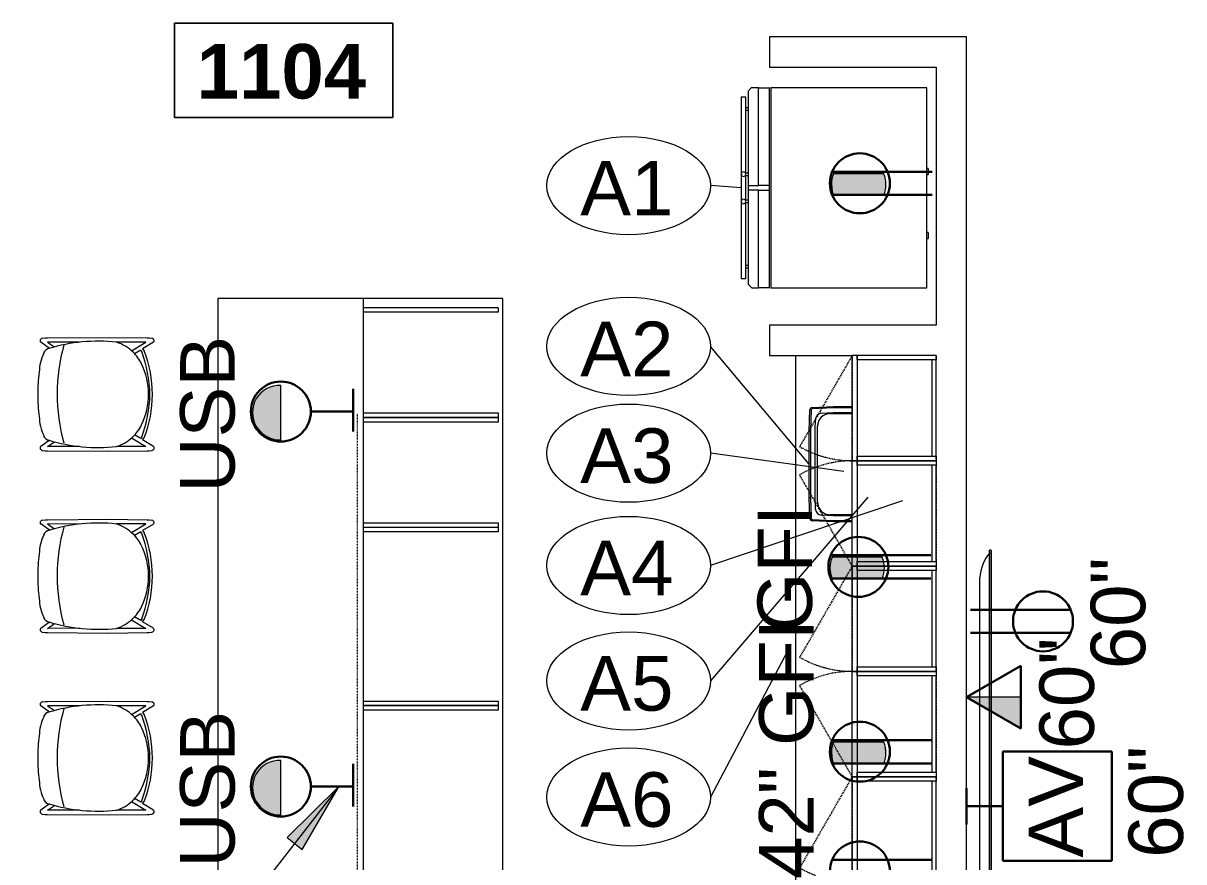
# Model space of a CAD drawing. Header units: inches. Extents: x -1221 to 179, y -822 to 880.
# Drawn here: x -950.3 to -758.7, y -382.1 to -243.8 of the extents above; entities that cross this region are included whole.
import ezdxf

# ---------------------------------------------------------------- set-up
doc = ezdxf.new("R2010")
doc.units = ezdxf.units.IN
doc.header["$MEASUREMENT"] = 0
for name, pattern in [('X1$0$Dash', [0.25, 0.125, -0.125]), ('X1$0$Dash 1_8_', [0.25, 0.125, -0.125]), ('X1$0$Hidden', [0.28125, 0.1875, -0.09375])]:
    doc.linetypes.add(name, pattern=pattern)
for name, color, linetype, lineweight in [('X1$0$A-ANNO-KEYN', 231, 'Continuous', 9), ('X1$0$A-ANNO-NOTE', 131, 'Continuous', 30), ('X1$0$A-AREA-IDEN', 2, 'Continuous', 9), ('X1$0$A-DETL', 90, 'Continuous', 9), ('X1$0$I-FURN', 30, 'Continuous', 9), ('X1$0$I-WALL', 2, 'Continuous', 9), ('X1$0$Q-CASE', 31, 'Continuous', 9), ('X1$0$Q-CASE-HDLN', 31, 'X1$0$Dash', 9), ('X1$0$Q-SPCQ', 91, 'Continuous', 9), ('X1$0$Q-SPCQ-IDEN', 132, 'Continuous', 9)]:
    doc.layers.add(name, color=color, linetype=linetype, lineweight=lineweight)
doc.styles.add('X1$0$Arial', font='arial.ttf', dxfattribs={"height": 9})
doc.styles.add('X1$0$Swis721 Lt BT', font='swissl.ttf', dxfattribs={"height": 9})
doc.styles.add('X1$0$Swis721 Lt BT_B', font='', dxfattribs={"height": 9})
doc.styles.get('X1$0$Swis721 Lt BT_B').set_extended_font_data('Swis721 Lt BT', bold=True)

# ---------------------------------------------------------------- blocks, each defined once
blk = doc.blocks.new('X1$0$A-Refrigerator - A-Refrigerator-5520583-FIRST FLOOR POWER _ SIGNAL')
at = {"layer": 'X1$0$Q-SPCQ'}
for p, q in [((16.5, 13.75), (-16.5, 13.75)), ((-16.5, 13.75), (-16.5, -12)), ((-3.18, 14), (-3.18, 13.75)), ((-3.16, 14), (-3.18, 14)), ((-3.18, 14), (-2.18, 14)), ((-2.18, 14), (-2.2, 14)), ((-2.18, 13.75), (-2.18, 14)), ((7.38, 14), (7.38, 13.75)), ((7.4, 14), (7.38, 14)), ((7.38, 14), (8.38, 14)), ((8.38, 14), (8.36, 14)), ((8.38, 13.75), (8.38, 14)), ((16.5, -12), (16.5, 13.75)), ((-16.5, -12), (16.5, -12)), ((-0.36, -12.19), (-16.5, -12.19)), ((-16.5, -12.19), (-16.5, -12.25)), ((-16.5, -12.25), (-0.36, -12.25)), ((-16.5, -14), (-16.5, -12.25)), ((-0.36, -12.25), (-0.36, -12.19)), ((16.5, -12.19), (-0.36, -12.19)), ((-0.36, -12.25), (-0.36, -14)), ((0.39, -12.25), (16.5, -12.25)), ((0.39, -14), (0.39, -12.25)), ((16.5, -12.25), (16.5, -12.19)), ((16.5, -12.25), (16.5, -14)), ((-0.36, -14), (-16.5, -14)), ((-16.5, -14), (-16.5, -15.21)), ((-16.5, -15.21), (-15.96, -15.75)), ((-0.36, -15.75), (-0.36, -14)), ((16.5, -14), (0.39, -14)), ((0.39, -14), (0.39, -15.75)), ((15.89, -15.75), (16.5, -15.14)), ((16.5, -15.14), (16.5, -14)), ((-15.96, -15.75), (-0.36, -15.75)), ((-2.41, -16.13), (-15, -16.13)), ((-15, -16.88), (-15, -16.13)), ((-15, -16.88), (15, -16.88)), ((-13.19, -15.75), (-13.19, -16.13)), ((-13.19, -15.75), (-13.19, -16.18)), ((-12.81, -16.13), (-12.81, -15.75)), ((-12.81, -16.18), (-12.81, -15.75)), ((-2.42, -15.75), (-2.42, -16.18)), ((-2.42, -15.75), (-2.42, -16.18)), ((2.05, -16.13), (-2.05, -16.13)), ((-2.04, -16.2), (-2.04, -15.75)), ((-2.04, -16.2), (-2.04, -15.75)), ((-0.36, -15.75), (0.39, -15.75)), ((0.39, -15.75), (15.89, -15.75)), ((2.04, -15.75), (2.04, -16.2)), ((2.04, -15.75), (2.04, -16.2)), ((15, -16.13), (2.41, -16.13)), ((2.42, -16.18), (2.42, -15.75)), ((2.42, -16.18), (2.42, -15.75)), ((12.81, -15.75), (12.81, -16.13)), ((12.81, -15.75), (12.81, -16.18)), ((13.19, -16.13), (13.19, -15.75)), ((13.19, -16.18), (13.19, -15.75)), ((15, -16.13), (15, -16.88))]:
    blk.add_line(p, q, dxfattribs=at)
for centre, start, end in [((-2.25, -16.5), 90, 270), ((-2.25, -16.5), 270, 90), ((2.25, -16.5), 90, 270), ((2.25, -16.5), 270, 90)]:
    blk.add_arc(centre, 0.375, start, end, dxfattribs=at)
blk = doc.blocks.new('X1$0$C-Counter Top-no backsplash - Counter Top 36__H-5521057-FIRST FLOOR POWER _ SIGNAL')
at = {"layer": 'X1$0$Q-CASE'}
blk.add_line((74.36, 23), (-47.26, 23), dxfattribs=at)
blk = doc.blocks.new('X1$0$C-Counter Top1 - 24_ Depth-5089618-FIRST FLOOR POWER _ SIGNAL')
at = {"layer": 'X1$0$Q-CASE'}
for p, q in [((-47.26, -1), (-47.26, -24)), ((101.74, -24), (101.74, -1)), ((-47.26, -24), (101.74, -24))]:
    blk.add_line(p, q, dxfattribs=at)
blk = doc.blocks.new('X1$0$C-Counter Top-no backsplash - Counter Top 42_H-5475628-FIRST FLOOR POWER _ SIGNAL')
at = {"layer": 'X1$0$Q-CASE'}
for p, q in [((101.74, 23), (-47.26, 23)), ((-47.26, 23), (-47.26, -1)), ((101.74, -1), (101.74, 23)), ((-47.26, -1), (101.74, -1))]:
    blk.add_line(p, q, dxfattribs=at)
blk = doc.blocks.new('X1$0$CW Cupbd Ohead - 23_5_h x 13 7_8_d - 1 Door - 1 Shelf-5542458-FIRST FLOOR POWER _ SIGNAL')
at = {"layer": 'X1$0$Q-CASE'}
for p, q in [((2, -2.36), (2.75, -2.36)), ((2, -15.45), (2, -2.36)), ((2.75, -2.36), (2.75, -15.45)), ((18.62, -2.36), (2.75, -2.36)), ((2.75, -3.11), (18.62, -3.11)), ((18.62, -2.36), (19.37, -2.36)), ((18.62, -15.45), (18.62, -2.36)), ((19.37, -15.45), (19.37, -2.36)), ((2, -15.45), (19.37, -15.45)), ((2, -15.45), (2, -16.24)), ((2.75, -15.45), (2, -15.45)), ((19.37, -16.24), (2, -16.24)), ((19.37, -15.45), (18.62, -15.45)), ((19.37, -16.24), (19.37, -15.45))]:
    blk.add_line(p, q, dxfattribs=at)
at = {"layer": 'X1$0$Q-CASE', "linetype": 'X1$0$Hidden'}
blk.add_line((19.37, -16.24), (4.32, -24.92), dxfattribs=at)
blk.add_arc((19.37, -16.24), 17.37, 179.5, 210, dxfattribs=at)
at = {"layer": 'X1$0$Q-CASE-HDLN'}
for p, q in [((2, -16.24), (2, -2.36)), ((2, -2.36), (19.37, -2.36)), ((19.37, -2.36), (19.37, -16.24)), ((19.37, -16.24), (2, -16.24))]:
    blk.add_line(p, q, dxfattribs=at)
blk = doc.blocks.new('X1$0$CW Cupbd Ohead - 23_5_h x 13 7_8_d - 1 Door - 1 Shelf-5542467-FIRST FLOOR POWER _ SIGNAL')
at = {"layer": 'X1$0$Q-CASE', "linetype": 'X1$0$Hidden'}
blk.add_line((19.37, 16.24), (4.32, 24.92), dxfattribs=at)
at = {"layer": 'X1$0$Q-CASE'}
for p, q in [((2, 16.24), (19.37, 16.24)), ((2, 16.24), (2, 15.45)), ((19.37, 15.45), (2, 15.45)), ((2, 15.45), (2.75, 15.45)), ((2, 2.36), (2, 15.45)), ((2.75, 15.45), (2.75, 2.36)), ((18.62, 15.45), (19.37, 15.45)), ((18.62, 2.36), (18.62, 15.45)), ((19.37, 15.45), (19.37, 16.24)), ((19.37, 2.36), (19.37, 15.45)), ((2.75, 2.36), (2, 2.36)), ((18.62, 3.11), (2.75, 3.11)), ((2.75, 2.36), (18.62, 2.36)), ((19.37, 2.36), (18.62, 2.36))]:
    blk.add_line(p, q, dxfattribs=at)
at = {"layer": 'X1$0$Q-CASE', "linetype": 'X1$0$Hidden'}
blk.add_arc((19.37, 16.24), 17.37, 150, 180.5, dxfattribs=at)
at = {"layer": 'X1$0$Q-CASE-HDLN'}
for p, q in [((19.37, 16.24), (2, 16.24)), ((2, 16.24), (2, 2.36)), ((19.37, 2.36), (19.37, 16.24)), ((2, 2.36), (19.37, 2.36))]:
    blk.add_line(p, q, dxfattribs=at)
blk = doc.blocks.new('X1$0$A-Flat_Screen_TV - OLED 65B6P 65_-4747238-FIRST FLOOR POWER _ SIGNAL')
at = {"layer": 'X1$0$Q-SPCQ'}
for p, q in [((-30, 0.19), (30, 0.19)), ((-30, 0.19), (-30, 0)), ((30, 0), (-30, 0)), ((-29.94, 0), (-29.94, -0.06)), ((-25.5, 1.81), (25.5, 1.81)), ((29.94, -0.06), (29.94, 0)), ((30, 0), (30, 0.19)), ((29.94, -0.06), (-29.94, -0.06))]:
    blk.add_line(p, q, dxfattribs=at)
for centre, start, end in [((-24.9, -5.58), 94.6372, 128.9656), ((24.9, -5.58), 51.0344, 85.3628)]:
    blk.add_arc(centre, 7.41, start, end, dxfattribs=at)
blk = doc.blocks.new('X1$0$Steelcase Coalesse - Enea Lottus - Seating - Stool - Bar Height - Sled Base - No Insert-4836234-FIRST FLOOR POWER _ SIGNAL')
at = {"layer": 'X1$0$I-FURN'}
for p, q in [((-9.25, 17.52), (-9.31, 17.02)), ((-7.58, 16.31), (-8.61, 17.76)), ((7.58, 16.31), (8.61, 17.76)), ((9.25, 17.52), (9.31, 17.02)), ((-9.31, 16.62), (-9.39, 6.58)), ((-9.31, 17.02), (-9.31, 16.62)), ((-8.59, 11.35), (-8.63, 16.61)), ((-8.63, 16.61), (-7.82, 15.5)), ((8.63, 16.61), (7.82, 15.5)), ((8.59, 11.35), (8.63, 16.61)), ((9.31, 17.02), (9.31, 16.62)), ((9.31, 16.62), (9.39, 6.58)), ((-9.39, 6.58), (-9.31, 0.16)), ((9.39, 6.58), (9.31, 0.16)), ((-8.63, 0.39), (-8.61, 5.25)), ((8.63, 0.39), (8.61, 5.25)), ((-7.18, 2.75), (-8.63, 0.39)), ((-7.31, 1.25), (-6.69, 2.26)), ((7.31, 1.25), (6.69, 2.26)), ((7.18, 2.75), (8.63, 0.39)), ((-9.31, 0.16), (-9.3, -0.12)), ((-8.6, -0.84), (-7.51, 0.93)), ((-7.51, 0.93), (-7.16, 0.67)), ((-7.06, 1.06), (-7.31, 1.25)), ((7.06, 1.06), (7.31, 1.25)), ((7.51, 0.93), (7.16, 0.67)), ((8.6, -0.84), (7.51, 0.93)), ((9.31, 0.16), (9.3, -0.12)), ((-9.3, -0.12), (-9.25, -0.58)), ((9.3, -0.12), (9.25, -0.58))]:
    blk.add_line(p, q, dxfattribs=at)
for centre, radius, start, end in [((-8.66, 17.3), 0.634, 133.8105, 160.2977), ((-8.85, 17.51), 0.35, 45.5206, 133.8105), ((-6.25, 16.03), 1.37, 114.5846, 167.9982), ((-3.4, 9.81), 8.2, 91.8145, 114.5846), ((0.14, -11.17), 29.42, 90.2764, 97.4306), ((-0.14, -11.17), 29.42, 82.5694, 89.7236), ((3.4, 9.81), 8.2, 65.4154, 88.1855), ((6.25, 16.03), 1.37, 12.0018, 65.4154), ((8.85, 17.51), 0.35, 46.1895, 134.4794), ((8.66, 17.3), 0.634, 19.7023, 46.1895), ((19.13, 8.28), 27.9, 163.0203, 186.2343), ((-19.13, 8.28), 27.9, 353.7657, 16.9797), ((0.06, -14.96), 30, 74.3296, 105.6314), ((-1.94, 7.4), 7.01, 197.9148, 223.2393), ((1.94, 7.4), 7.01, 315.6637, 342.0852), ((-1.94, 7.4), 7.01, 223.2393, 243.7884), ((1.94, 7.4), 7.01, 296.2116, 315.6637), ((0.01, 18.87), 19.56, 248.4732, 269.9564), ((0.96, 23.97), 24.27, 250.7204, 267.7427), ((-0.11, 11.12), 11.15, 243.7884, 270.559), ((0.11, 11.12), 11.15, 269.441, 296.2116), ((-0.96, 23.97), 24.27, 272.2573, 289.2796), ((-0.01, 18.87), 19.56, 270.0436, 291.5268), ((-8.61, -0.39), 0.674, 196.8757, 231.3749), ((-8.85, -0.63), 0.331, 238.946, 321.6559), ((8.85, -0.63), 0.331, 218.3441, 301.054), ((8.61, -0.39), 0.674, 308.6251, 343.1243)]:
    blk.add_arc(centre, radius, start, end, dxfattribs=at)
blk = doc.blocks.new('X1$0$P-Sink-Rectangular - PSR1918-3060176-FIRST FLOOR POWER _ SIGNAL')
at = {"layer": 'X1$0$Q-SPCQ'}
for p, q in [((-9.5, -4.97), (-9.5, -1.88)), ((-9.28, -1.88), (-9.28, -4.96)), ((-8.5, -5.01), (-8.5, -1.88)), ((-8.35, -5.5), (-8.35, -1.88)), ((-8.35, -5.5), (-8.35, -1.88)), ((8.35, -1.88), (8.35, -5.5)), ((8.35, -1.88), (8.35, -5.5)), ((8.5, -1.88), (8.5, -5.01)), ((9.28, -4.96), (9.28, -1.88)), ((9.5, -1.88), (9.5, -4.97)), ((-9.5, -4.97), (-9.28, -4.96)), ((-9.34, -8.49), (-9.5, -4.97)), ((-9.28, -4.96), (-9.13, -8.48)), ((-8.42, -6.97), (-8.5, -5.01)), ((8.5, -5.01), (8.42, -6.97)), ((9.13, -8.48), (9.28, -4.96)), ((9.5, -4.97), (9.28, -4.96)), ((9.5, -4.97), (9.34, -8.49)), ((6.25, -7.6), (-6.25, -7.6)), ((6.25, -7.6), (-6.25, -7.6)), ((-5.52, -9), (-8.99, -8.84)), ((-8.98, -8.63), (-5.51, -8.78)), ((-5.51, -8), (-7.47, -7.92)), ((-5.52, -9), (-5.51, -8.78)), ((5.52, -9), (-5.52, -9)), ((5.51, -8), (-5.51, -8)), ((-5.51, -8.78), (5.51, -8.78)), ((7.47, -7.92), (5.51, -8)), ((5.51, -8.78), (8.98, -8.63)), ((5.52, -9), (5.51, -8.78)), ((8.99, -8.84), (5.52, -9))]:
    blk.add_line(p, q, dxfattribs=at)
for centre, radius, start, end in [((-6.25, -5.5), 2.1, 180, 199.9712), ((-6.25, -5.5), 2.1, 180, 270), ((-6.25, -5.5), 2.1, 180, 270), ((6.25, -5.5), 2.1, 270, 360), ((6.25, -5.5), 2.1, 270, 360), ((6.25, -5.5), 2.1, 340.0288, 360), ((-7.42, -6.92), 0.995, 182.5667, 267.4333), ((-6.25, -5.5), 2.1, 205.0288, 243.802), ((-6.25, -5.5), 2.1, 250.0288, 270), ((6.25, -5.5), 2.1, 270, 289.9712), ((6.25, -5.5), 2.1, 295.0288, 334.9712), ((7.42, -6.92), 0.995, 272.5667, 357.4333), ((-8.97, -8.47), 0.371, 182.5667, 267.4333), ((-8.97, -8.47), 0.156, 182.5667, 267.4333), ((8.97, -8.47), 0.156, 272.5667, 357.4333), ((8.97, -8.47), 0.371, 272.5667, 357.4333)]:
    blk.add_arc(centre, radius, start, end, dxfattribs=at)
blk = doc.blocks.new('X1$0$CW Cupbd - UB 34_5_h x 24_d - 2 Doors - 1 Shelf-5634855-FIRST FLOOR POWER _ SIGNAL')
at = {"layer": 'X1$0$Q-CASE'}
for p, q in [((2, 25.61), (2.75, 25.61)), ((2, 3.36), (2, 25.61)), ((2.75, 25.61), (2.75, 3.36)), ((30.66, 25.61), (31.41, 25.61)), ((30.66, 3.36), (30.66, 25.61)), ((31.41, 3.36), (31.41, 25.61))]:
    blk.add_line(p, q, dxfattribs=at)
blk = doc.blocks.new('X1$0$CW Cupbd - UB 34_5_h x 24_d - 2 Doors - 1 Shelf-5634867-FIRST FLOOR POWER _ SIGNAL')
at = {"layer": 'X1$0$Q-CASE'}
for p, q in [((2, -25.61), (2, -3.36)), ((2.75, -3.36), (2.75, -25.61)), ((30.66, -25.61), (30.66, -3.36)), ((31.41, -25.61), (31.41, -3.36)), ((2.75, -25.61), (2, -25.61)), ((31.41, -25.61), (30.66, -25.61))]:
    blk.add_line(p, q, dxfattribs=at)
blk = doc.blocks.new('X1$0$CW Drawers - UB 34_5_h x 24_d - 1 Drawer-5634541-FIRST FLOOR POWER _ SIGNAL')
at = {"layer": 'X1$0$Q-CASE'}
for p, q in [((2.78, -25.61), (2.78, -3.36)), ((3.53, -3.36), (3.53, -25.61)), ((20.15, -25.61), (20.15, -3.36)), ((20.9, -25.61), (20.9, -3.36)), ((3.53, -25.61), (2.78, -25.61)), ((20.9, -25.61), (20.15, -25.61))]:
    blk.add_line(p, q, dxfattribs=at)
blk = doc.blocks.new('X1$0$CW Drawers - UB 34_5_h x 24_d - 1 Drawer-5634546-FIRST FLOOR POWER _ SIGNAL')
at = {"layer": 'X1$0$Q-CASE'}
for p, q in [((2.78, 25.61), (3.53, 25.61)), ((2.78, 3.36), (2.78, 25.61)), ((3.53, 25.61), (3.53, 3.36)), ((20.15, 25.61), (20.9, 25.61)), ((20.15, 3.36), (20.15, 25.61)), ((20.9, 3.36), (20.9, 25.61))]:
    blk.add_line(p, q, dxfattribs=at)
blk = doc.blocks.new('X1$0$Room Tag - Room Name and Number-3379422-FIRST FLOOR POWER _ SIGNAL')
at = {"layer": 'X1$0$A-AREA-IDEN'}
for p, q in [((-0.1881, -0.1636), (-0.1881, -0.0018)), ((-0.1881, -0.0018), (0.1869, -0.0018)), ((0.1869, -0.0018), (-0.1881, -0.0018)), ((-0.1881, -0.0018), (-0.1881, -0.1636)), ((0.1869, -0.0018), (0.1869, -0.1636)), ((0.1869, -0.1636), (0.1869, -0.0018)), ((0.1869, -0.1636), (-0.1881, -0.1636)), ((-0.1881, -0.1636), (0.1869, -0.1636))]:
    blk.add_line(p, q, dxfattribs=at)
blk = doc.blocks.new('X1$0$Appliance_Specialty Equipment Tag - Standard-3515593-FIRST FLOOR POWER _ SIGNAL')
at = {"layer": 'X1$0$Q-SPCQ-IDEN'}
blk.add_ellipse((-0.0499, 0.0037), major_axis=(-0.1406, 0), ratio=0.600473, dxfattribs=at)
blk = doc.blocks.new('X1')
at = {"layer": 'X1$0$A-ANNO-KEYN'}
blk.add_hatch(color=256, dxfattribs=at).paths.add_polyline_path([(-898.13, -369.62), (-906.75, -378.12), (-904.25, -380.06)], flags=0)
at = {"layer": 'X1$0$A-ANNO-NOTE', "lineweight": 9}
for points in [[(-816.6, -271.92), (-816.81, -269.55), (-816.86, -270.79)], [(-807.96, -271.15), (-808.06, -269.11), (-816.81, -269.55)], [(-816.81, -269.55), (-808.06, -269.11), (-816.71, -269.11)], [(-816.6, -271.92), (-807.96, -271.15), (-816.81, -269.55)], [(-808.06, -269.11), (-808.2, -268.69), (-816.71, -269.11)], [(-816.71, -269.11), (-808.2, -268.69), (-816.6, -268.77)], [(-816.6, -268.77), (-808.2, -268.69), (-816.57, -268.69)], [(-808.2, -268.69), (-816.54, -268.6), (-816.57, -268.69)], [(-808.2, -268.69), (-808.24, -268.6), (-816.54, -268.6)], [(-807.96, -271.15), (-807.91, -269.9), (-808.06, -269.11)], [(-807.96, -271.15), (-807.89, -270.26), (-807.91, -269.9)], [(-816.6, -271.92), (-808.06, -271.58), (-807.96, -271.15)], [(-816.57, -272.01), (-808.06, -271.58), (-816.6, -271.92)], [(-816.57, -272.01), (-808.2, -272.01), (-808.06, -271.58)], [(-816.54, -272.09), (-808.2, -272.01), (-816.57, -272.01)], [(-808.24, -272.09), (-808.2, -272.01), (-816.54, -272.09)], [(-907.88, -312.5), (-908.22, -303.51), (-911.31, -311)], [(-911.31, -311), (-908.22, -303.51), (-911.15, -304.83)], [(-911.15, -304.83), (-908.22, -303.51), (-908.56, -303.54)], [(-911.15, -304.83), (-908.56, -303.54), (-909.86, -303.92)], [(-911.15, -304.83), (-909.86, -303.92), (-910.64, -304.39)], [(-909.86, -303.92), (-908.56, -303.54), (-909.22, -303.68)], [(-907.88, -312.5), (-907.88, -303.5), (-908.22, -303.51)], [(-907.88, -312.5), (-907.77, -312.5), (-907.77, -303.5)], [(-907.88, -312.5), (-907.77, -303.5), (-907.88, -303.5)], [(-912.44, -307.66), (-912.09, -306.24), (-912.28, -306.77)], [(-912.28, -309.23), (-912.09, -306.24), (-912.44, -307.66)], [(-911.95, -310.07), (-912.09, -306.24), (-912.28, -309.23)], [(-912.09, -306.24), (-911.15, -304.83), (-911.95, -305.93)], [(-911.31, -311), (-911.15, -304.83), (-912.09, -306.24)], [(-911.31, -311), (-912.09, -306.24), (-911.95, -310.07)], [(-912.28, -309.23), (-912.44, -307.66), (-912.44, -308.34)], [(-907.88, -312.5), (-911.31, -311), (-910.82, -311.47)], [(-907.88, -312.5), (-910.82, -311.47), (-910.36, -311.81)], [(-907.88, -312.5), (-910.36, -311.81), (-909.22, -312.32)], [(-907.88, -312.5), (-909.22, -312.32), (-908.78, -312.42)], [(-816.96, -334.86), (-817.06, -332.83), (-817.11, -334.07)], [(-808.21, -334.43), (-808.31, -332.39), (-817.06, -332.83)], [(-817.06, -332.83), (-808.31, -332.39), (-816.96, -332.39)], [(-816.96, -334.86), (-808.21, -334.43), (-817.06, -332.83)], [(-808.31, -332.39), (-808.45, -331.97), (-816.96, -332.39)], [(-816.96, -332.39), (-808.45, -331.97), (-816.82, -331.97)], [(-808.45, -331.97), (-816.79, -331.88), (-816.82, -331.97)], [(-808.45, -331.97), (-808.49, -331.88), (-816.79, -331.88)], [(-808.21, -334.43), (-808.16, -333.18), (-808.31, -332.39)], [(-808.21, -334.43), (-808.14, -333.54), (-808.16, -333.18)], [(-808.31, -334.86), (-808.21, -334.43), (-816.96, -334.86)], [(-816.85, -335.2), (-808.31, -334.86), (-816.96, -334.86)], [(-816.82, -335.29), (-808.31, -334.86), (-816.85, -335.2)], [(-808.45, -335.29), (-808.31, -334.86), (-816.82, -335.29)], [(-816.79, -335.37), (-808.45, -335.29), (-816.82, -335.29)], [(-816.79, -335.37), (-808.49, -335.37), (-808.45, -335.29)], [(-785.65, -360.1), (-785.65, -354.94), (-794.59, -354.94)], [(-816.6, -365.7), (-816.81, -363.33), (-816.86, -364.57)], [(-816.81, -363.33), (-808.17, -362.55), (-808.2, -362.47)], [(-816.81, -363.33), (-808.2, -362.47), (-816.71, -362.89)], [(-807.96, -364.93), (-808.17, -362.55), (-816.81, -363.33)], [(-816.6, -365.7), (-807.96, -364.93), (-816.81, -363.33)], [(-816.71, -362.89), (-808.2, -362.47), (-816.6, -362.55)], [(-816.6, -362.55), (-808.2, -362.47), (-816.57, -362.47)], [(-808.2, -362.47), (-816.54, -362.39), (-816.57, -362.47)], [(-808.2, -362.47), (-808.24, -362.39), (-816.54, -362.39)], [(-807.96, -364.93), (-807.91, -363.68), (-808.17, -362.55)], [(-807.91, -363.68), (-807.99, -363.15), (-808.17, -362.55)], [(-807.96, -364.93), (-807.89, -364.04), (-807.91, -363.68)], [(-907.88, -374.38), (-908.22, -365.38), (-911.31, -372.88)], [(-911.31, -372.88), (-908.22, -365.38), (-911.15, -366.71)], [(-911.15, -366.71), (-908.22, -365.38), (-908.56, -365.42)], [(-911.15, -366.71), (-908.56, -365.42), (-909.86, -365.8)], [(-911.15, -366.71), (-909.86, -365.8), (-910.64, -366.26)], [(-909.86, -365.8), (-908.56, -365.42), (-909.22, -365.56)], [(-907.88, -374.38), (-907.88, -365.38), (-908.22, -365.38)], [(-907.88, -374.38), (-907.77, -374.37), (-907.77, -365.38)], [(-907.88, -374.38), (-907.77, -365.38), (-907.88, -365.38)], [(-816.57, -365.79), (-807.96, -364.93), (-816.6, -365.7)], [(-816.57, -365.79), (-808.06, -365.36), (-807.96, -364.93)], [(-808.2, -365.79), (-808.06, -365.36), (-816.57, -365.79)], [(-816.54, -365.87), (-808.2, -365.79), (-816.57, -365.79)], [(-816.54, -365.87), (-808.24, -365.87), (-808.2, -365.79)], [(-912.09, -368.11), (-911.15, -366.71), (-911.95, -367.8)], [(-911.31, -372.88), (-911.15, -366.71), (-912.09, -368.11)], [(-912.44, -369.54), (-912.09, -368.11), (-912.28, -368.65)], [(-912.28, -371.11), (-912.09, -368.11), (-912.44, -369.54)], [(-912.28, -371.11), (-912.44, -369.54), (-912.44, -370.22)], [(-911.95, -371.95), (-912.09, -368.11), (-912.28, -371.11)], [(-911.31, -372.88), (-912.09, -368.11), (-911.95, -371.95)], [(-907.88, -374.38), (-911.31, -372.88), (-910.82, -373.35)], [(-907.88, -374.38), (-910.82, -373.35), (-910.36, -373.68)], [(-907.88, -374.38), (-910.36, -373.68), (-909.22, -374.19)], [(-907.88, -374.38), (-909.22, -374.19), (-908.78, -374.3)]]:
    blk.add_hatch(color=256, dxfattribs=at).paths.add_polyline_path(points, flags=0)
at = {"layer": 'X1$0$A-ANNO-KEYN'}
for p, q in [((-898.13, -369.62), (-956.65, -444.81)), ((-898.13, -369.62), (-906.75, -378.12)), ((-904.25, -380.06), (-898.13, -369.62)), ((-906.75, -378.12), (-904.25, -380.06))]:
    blk.add_line(p, q, dxfattribs=at)
at = {"layer": 'X1$0$A-ANNO-NOTE'}
for p, q in [((-800.24, -268.26), (-816.77, -268.26)), ((-800.24, -272.09), (-816.77, -272.09)), ((-895.81, -311.11), (-895.81, -304.09)), ((-895.81, -307.83), (-902.82, -307.83)), ((-800.49, -331.54), (-817.02, -331.54)), ((-800.49, -335.37), (-817.02, -335.37)), ((-793.93, -340.52), (-777.41, -340.52)), ((-793.93, -344.35), (-777.41, -344.35)), ((-794.59, -354.94), (-785.65, -349.79)), ((-785.65, -349.79), (-785.65, -360.1)), ((-794.59, -354.94), (-785.65, -360.1)), ((-800.24, -362.04), (-816.77, -362.04)), ((-788.59, -363.94), (-788.59, -381.94)), ((-770.59, -363.94), (-788.59, -363.94)), ((-770.59, -381.94), (-770.59, -363.94)), ((-800.24, -365.87), (-816.77, -365.87)), ((-895.81, -372.98), (-895.81, -365.97)), ((-895.81, -369.71), (-902.82, -369.71)), ((-794.59, -375.94), (-794.59, -369.94)), ((-794.59, -372.94), (-788.59, -372.94)), ((-800.24, -381.79), (-816.77, -381.79)), ((-788.59, -381.94), (-770.59, -381.94))]:
    blk.add_line(p, q, dxfattribs=at)
at = {"layer": 'X1$0$A-ANNO-NOTE', "lineweight": 9}
for p, q in [((-808.24, -268.6), (-816.54, -268.6)), ((-816.54, -272.09), (-808.24, -272.09)), ((-907.77, -312.5), (-907.77, -303.5)), ((-808.49, -331.88), (-816.79, -331.88)), ((-816.79, -335.37), (-808.49, -335.37)), ((-794.59, -354.94), (-785.65, -360.1)), ((-785.65, -354.94), (-794.59, -354.94)), ((-785.65, -360.1), (-785.65, -354.94)), ((-808.24, -362.39), (-816.54, -362.39)), ((-907.77, -374.37), (-907.77, -365.38)), ((-816.54, -365.87), (-808.24, -365.87))]:
    blk.add_line(p, q, dxfattribs=at)
at = {"layer": 'X1$0$A-ANNO-NOTE'}
for centre in [(-812.2, -270.17), (-907.77, -307.83), (-812.45, -333.45), (-781.97, -342.44), (-812.2, -363.95), (-907.77, -369.7), (-812.2, -383.7)]:
    blk.add_circle(centre, 4.95, dxfattribs=at)
at = {"layer": 'X1$0$A-ANNO-NOTE', "lineweight": 9}
for centre, start, end in [((-812.39, -270.35), 157.2244, 202.7756), ((-812.39, -270.35), 337.2244, 22.7756), ((-907.95, -308), 87.6427, 272.3573), ((-812.64, -333.63), 157.2244, 202.7756), ((-812.64, -333.63), 337.2244, 22.7756), ((-812.39, -364.13), 157.2244, 202.7756), ((-812.39, -364.13), 337.2244, 22.7756), ((-907.95, -369.88), 87.6427, 272.3573)]:
    blk.add_arc(centre, 4.5, start, end, dxfattribs=at)
at = {"layer": 'X1$0$A-DETL', "linetype": 'X1$0$Dash 1_8_', "lineweight": 20}
blk.add_line((-895.15, -308.19), (-895.15, -421.19), dxfattribs=at)
at = {"layer": 'X1$0$I-WALL', "lineweight": 13}
for p, q in [((-794.59, -246.01), (-827.09, -246.01)), ((-827.09, -246.01), (-827.09, -251.01)), ((-794.59, -455.19), (-794.59, -246.01)), ((-827.09, -251.01), (-799.59, -251.01)), ((-799.59, -251.01), (-799.59, -293.57)), ((-799.59, -293.57), (-827.09, -293.57)), ((-827.09, -293.57), (-827.09, -298.57)), ((-827.09, -298.57), (-813.46, -298.57))]:
    blk.add_line(p, q, dxfattribs=at)
at = {"layer": 'X1$0$Q-SPCQ-IDEN'}
for p, q in [((-831.79, -270.91), (-836.85, -270.55)), ((-820.59, -316.51), (-836.85, -297.08)), ((-814.85, -317.71), (-836.85, -314.69)), ((-810.87, -321.95), (-836.85, -352.27)), ((-805.15, -322.57), (-836.85, -333.22)), ((-823.59, -346.32), (-836.85, -371.43))]:
    blk.add_line(p, q, dxfattribs=at)
at = {"layer": 'X1$0$A-AREA-IDEN', "xscale": 95.99999999999994, "yscale": 95.99999999999994, "zscale": 95.99999999999994}
blk.add_blockref('X1$0$Room Tag - Room Name and Number-3379422-FIRST FLOOR POWER _ SIGNAL', (-907.25, -243.58), dxfattribs=at)
at = {"layer": 'X1$0$I-FURN', "rotation": 89.99999999999984}
for p in [(-929.65, -304.99), (-929.65, -334.99), (-929.65, -364.99)]:
    blk.add_blockref('X1$0$Steelcase Coalesse - Enea Lottus - Seating - Stool - Bar Height - Sled Base - No Insert-4836234-FIRST FLOOR POWER _ SIGNAL', p, dxfattribs=at)
at = {"layer": 'X1$0$Q-CASE'}
for name, p, rotation in [('X1$0$C-Counter Top-no backsplash - Counter Top 42_H-5475628-FIRST FLOOR POWER _ SIGNAL', (-895.15, -390.93), 89.9999999999999), ('X1$0$C-Counter Top1 - 24_ Depth-5089618-FIRST FLOOR POWER _ SIGNAL', (-895.15, -390.93), 89.9999999999999), ('X1$0$CW Drawers - UB 34_5_h x 24_d - 1 Drawer-5634541-FIRST FLOOR POWER _ SIGNAL', (-897.51, -311.59), 89.99999999999946), ('X1$0$C-Counter Top-no backsplash - Counter Top 36__H-5521057-FIRST FLOOR POWER _ SIGNAL', (-799.84, -372.93), 90.0000000000001), ('X1$0$CW Cupbd Ohead - 23_5_h x 13 7_8_d - 1 Door - 1 Shelf-5542467-FIRST FLOOR POWER _ SIGNAL', (-797.22, -317.94), 90.00000000000114), ('X1$0$CW Drawers - UB 34_5_h x 24_d - 1 Drawer-5634546-FIRST FLOOR POWER _ SIGNAL', (-897.51, -306.03), 269.9999999999989), ('X1$0$CW Cupbd Ohead - 23_5_h x 13 7_8_d - 1 Door - 1 Shelf-5542458-FIRST FLOOR POWER _ SIGNAL', (-797.22, -313.95), 269.9999999999994), ('X1$0$CW Cupbd - UB 34_5_h x 24_d - 2 Doors - 1 Shelf-5634855-FIRST FLOOR POWER _ SIGNAL', (-897.51, -324.93), 270), ('X1$0$CW Cupbd Ohead - 23_5_h x 13 7_8_d - 1 Door - 1 Shelf-5542467-FIRST FLOOR POWER _ SIGNAL', (-797.22, -352.69), 90), ('X1$0$CW Cupbd Ohead - 23_5_h x 13 7_8_d - 1 Door - 1 Shelf-5542458-FIRST FLOOR POWER _ SIGNAL', (-797.22, -348.7), 269.9999999999994), ('X1$0$CW Cupbd - UB 34_5_h x 24_d - 2 Doors - 1 Shelf-5634867-FIRST FLOOR POWER _ SIGNAL', (-897.51, -387.76), 89.99999999999967), ('X1$0$CW Cupbd Ohead - 23_5_h x 13 7_8_d - 1 Door - 1 Shelf-5542467-FIRST FLOOR POWER _ SIGNAL', (-797.22, -387.44), 90)]:
    blk.add_blockref(name, p, dxfattribs=dict(at, rotation=rotation))
at = {"layer": 'X1$0$Q-SPCQ'}
for name, p, rotation in [('X1$0$A-Refrigerator - A-Refrigerator-5520583-FIRST FLOOR POWER _ SIGNAL', (-814.91, -270.91), 269.9999999999998), ('X1$0$P-Sink-Rectangular - PSR1918-3060176-FIRST FLOOR POWER _ SIGNAL', (-811.59, -316.51), 269.9999999999998), ('X1$0$A-Flat_Screen_TV - OLED 65B6P 65_-4747238-FIRST FLOOR POWER _ SIGNAL', (-790.59, -360.69), 89.99999999999972)]:
    blk.add_blockref(name, p, dxfattribs=dict(at, rotation=rotation))
at = {"layer": 'X1$0$Q-SPCQ-IDEN', "xscale": 95.99999999999994, "yscale": 95.99999999999994, "zscale": 95.99999999999994}
for p in [(-845.57, -270.91), (-845.57, -297.44), (-845.57, -315.05), (-845.57, -333.58), (-845.57, -352.63), (-845.57, -371.79)]:
    blk.add_blockref('X1$0$Appliance_Specialty Equipment Tag - Standard-3515593-FIRST FLOOR POWER _ SIGNAL', p, dxfattribs=at)
at = {"layer": 'X1$0$A-ANNO-NOTE', "lineweight": 9, "char_height": 9, "attachment_point": 1, "rotation": 90}
for s, insert, width, style in [('USB', (-924.39, -321.19), 30.3, 'X1$0$Swis721 Lt BT'), ('GFI', (-829.09, -344.19), 23.937, 'X1$0$Swis721 Lt BT'), ('60"', (-774.1, -350.34), 20.604, 'X1$0$Swis721 Lt BT'), ('42" GFI', (-828.84, -384.95), 48.783, 'X1$0$Swis721 Lt BT'), ('60"', (-782.56, -363.58), 20.604, 'X1$0$Swis721 Lt BT'), ('USB', (-924.39, -383.06), 30.3, 'X1$0$Swis721 Lt BT'), ('60"', (-767.86, -381.46), 20.604, 'X1$0$Swis721 Lt BT'), ('AV', (-784.36, -381.43), 20.604, 'X1$0$Arial')]:
    blk.add_mtext(s, dxfattribs=dict(at, insert=insert, width=width, style=style))
at = {"layer": 'X1$0$A-AREA-IDEN', "insert": (-921.66, -247.18), "char_height": 9, "width": 33.936, "attachment_point": 1, "style": 'X1$0$Swis721 Lt BT_B'}
blk.add_mtext('1104', dxfattribs=at)
at = {"layer": 'X1$0$Q-SPCQ-IDEN', "char_height": 9, "width": 18.786, "attachment_point": 1, "style": 'X1$0$Arial'}
for s, insert in [('A1', (-858.35, -266.46)), ('A2', (-858.35, -292.99)), ('A3', (-858.35, -310.6)), ('A4', (-858.35, -329.13)), ('A5', (-858.35, -348.18)), ('A6', (-858.35, -367.34))]:
    blk.add_mtext(s, dxfattribs=dict(at, insert=insert))

msp = doc.modelspace()

# ---------------------------------------------------------------- block references
at = {"color": 253}
msp.add_blockref('X1', (0, 0), dxfattribs=at)

doc.saveas('drawing.dxf')
